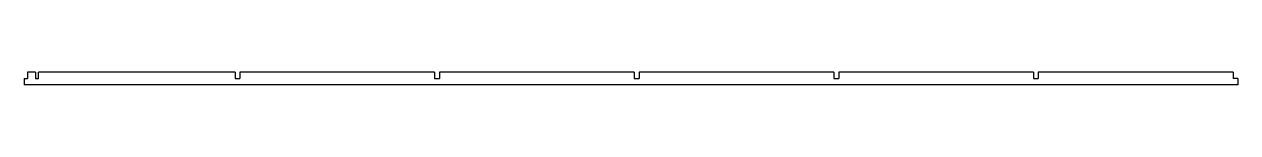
# Model space of a CAD drawing. Header units: millimetres. Extents: x -56 to 704, y -3 to 5.
import ezdxf

# ---------------------------------------------------------------- set-up
doc = ezdxf.new("R2010")
doc.units = ezdxf.units.MM

msp = doc.modelspace()

# ---------------------------------------------------------------- linework, layer by layer
at = {"color": 7, "linetype": 'Continuous', "lineweight": 25}
for p, q in [((-55.99, 0.94), (-53.99, 0.94)), ((-55.99, 0.94), (-55.99, -3.06)), ((-48.99, 4.94), (-53.99, 4.94)), ((-53.99, 4.94), (-53.99, 0.94)), ((-48.99, 4.94), (-48.99, 0.9)), ((-48.99, 0.9), (-46.99, 0.9)), ((-46.99, 0.9), (-46.99, 4.94)), ((76.01, 4.94), (-46.99, 4.94)), ((76.01, 4.94), (76.01, 0.9)), ((76.01, 0.9), (79.01, 0.9)), ((201.01, 4.94), (79.01, 4.94)), ((79.01, 4.94), (79.01, 0.9)), ((201.01, 4.94), (201.01, 0.9)), ((201.01, 0.9), (204.01, 0.9)), ((326.01, 4.94), (204.01, 4.94)), ((204.01, 4.94), (204.01, 0.9)), ((326.01, 4.94), (326.01, 0.9)), ((326.01, 0.9), (329.01, 0.9)), ((451.01, 4.94), (329.01, 4.94)), ((329.01, 4.94), (329.01, 0.9)), ((451.01, 4.94), (451.01, 0.9)), ((451.01, 0.9), (454.01, 0.9)), ((576.01, 4.94), (454.01, 4.94)), ((454.01, 4.94), (454.01, 0.9)), ((576.01, 4.94), (576.01, 0.9)), ((576.01, 0.9), (579.01, 0.9)), ((701.01, 4.94), (579.01, 4.94)), ((579.01, 4.94), (579.01, 0.9)), ((701.01, 4.94), (701.01, 0.9)), ((703.91, 0.9), (701.01, 0.9)), ((703.91, 0.9), (703.91, -3.06)), ((703.91, -3.06), (-55.99, -3.06))]:
    msp.add_line(p, q, dxfattribs=at)

doc.saveas('drawing.dxf')
